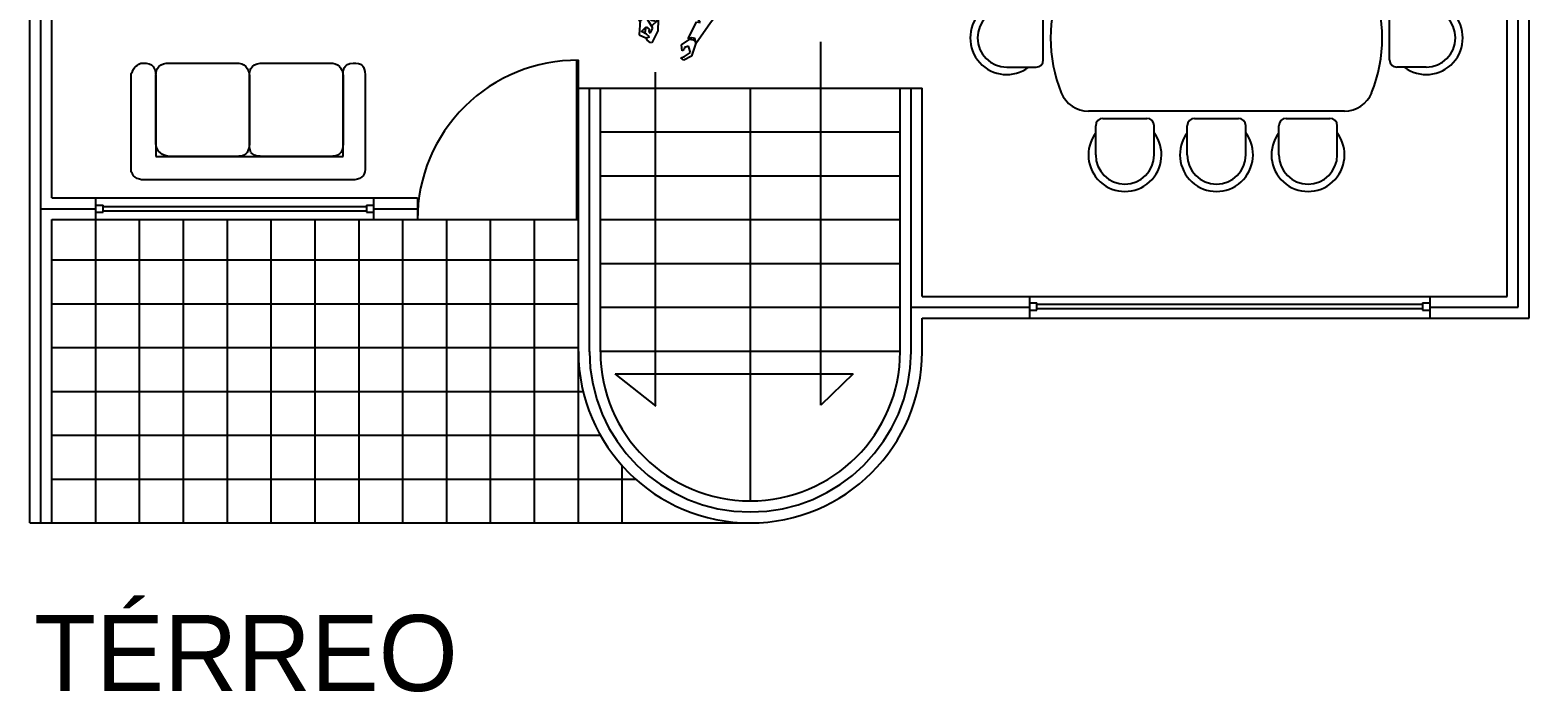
# Model space of a CAD drawing. Header units: millimetres. Extents: x 686.5 to 717.1, y 236.1 to 261.6.
# Drawn here: x 708.654 to 711.217, y 236.421 to 237.553 of the extents above; entities that cross this region are included whole.
import ezdxf

# ---------------------------------------------------------------- set-up
doc = ezdxf.new("R2010")
doc.units = ezdxf.units.MM
doc.linetypes.add('ACAD_ISO04W100', pattern=[30.5, 24, -3, 0.5, -3])
for name, color, linetype in [('3', 1, 'Continuous'), ('EJE', 4, 'ACAD_ISO04W100'), ('ESCALERAS', 5, 'Continuous'), ('LETREROS', 31, 'Continuous'), ('MUE', 2, 'Continuous'), ('MURO1', 3, 'Continuous'), ('PUERTAS', 191, 'Continuous'), ('VENTANAS', 111, 'Continuous')]:
    doc.layers.add(name, color=color, linetype=linetype)

# ---------------------------------------------------------------- blocks, each defined once
blk = doc.blocks.new('PERSON')
at = {"layer": '3', "color": 2, "linetype": 'Continuous'}
for p, q in [((-0.267, 0.155), (-0.255, 0.255)), ((-0.255, 0.255), (-0.208, 0.292)), ((-0.208, 0.267), (-0.243, 0.23)), ((-0.243, 0.23), (-0.22, 0.192)), ((-0.208, 0.292), (-0.184, 0.28)), ((-0.184, 0.28), (-0.208, 0.267)), ((-0.196, 0.217), (-0.184, 0.23)), ((-0.196, 0.205), (-0.196, 0.217)), ((-0.184, 0.23), (-0.172, 0.192)), ((0.006, 0.13), (0.03, 0.217)), ((0.03, 0.217), (0.042, 0.217)), ((0.042, 0.217), (0.065, 0.205)), ((-0.338, 0.005), (-0.267, 0.167)), ((-0.267, 0.167), (-0.255, 0.13)), ((-0.243, 0.142), (-0.267, 0.155)), ((-0.255, 0.13), (-0.232, 0.13)), ((-0.208, 0.142), (-0.243, 0.017)), ((-0.22, 0.142), (-0.243, 0.142)), ((-0.232, 0.13), (-0.208, 0.142)), ((-0.22, 0.192), (-0.196, 0.205)), ((-0.172, 0.192), (-0.22, 0.142)), ((0.018, 0.055), (0.006, 0.13)), ((0.053, 0.105), (0.018, 0.055)), ((0.053, 0.155), (0.042, 0.117)), ((0.042, 0.117), (0.089, 0.067)), ((0.077, 0.192), (0.053, 0.18)), ((0.053, 0.18), (0.077, 0.167)), ((0.065, 0.142), (0.053, 0.155)), ((0.089, 0.067), (0.053, 0.105)), ((0.065, 0.205), (0.072, 0.19)), ((0.065, 0.13), (0.065, 0.142)), ((0.089, 0.117), (0.065, 0.13)), ((0.125, 0.18), (0.077, 0.192)), ((0.077, 0.167), (0.113, 0.155)), ((0.084, 0.165), (0.089, 0.155)), ((0.113, 0.155), (0.089, 0.117)), ((0.089, 0.155), (0.089, 0.117)), ((0.137, 0.08), (0.125, 0.18)), ((-0.35, -0.02), (-0.338, 0.005)), ((-0.267, 0.017), (-0.255, 0.005)), ((-0.243, 0.017), (-0.267, 0.017)), ((-0.255, 0.005), (-0.232, -0.008)), ((0.006, 0.03), (-0.041, -0.039)), ((0.03, 0.067), (0.006, 0.03)), ((0.065, 0.067), (0.03, 0.067)), ((0.101, 0.03), (0.065, 0.067)), ((0.077, 0.067), (0.113, 0.005)), ((0.101, 0.055), (0.077, 0.067)), ((0.089, 0.067), (0.113, 0.067)), ((0.125, 0.055), (0.101, 0.055)), ((0.101, -0.07), (0.101, 0.03)), ((0.113, 0.067), (0.137, 0.08)), ((0.113, 0.005), (0.137, 0.005)), ((0.137, 0.092), (0.125, 0.055)), ((0.137, 0.005), (0.125, -0.008)), ((0.208, -0.008), (0.137, 0.092)), ((-0.315, -0.133), (-0.35, -0.02)), ((-0.291, -0.083), (-0.315, -0.133)), ((-0.303, -0.158), (-0.303, -0.058)), ((-0.303, -0.058), (-0.16, -0.133)), ((-0.255, -0.083), (-0.291, -0.083)), ((-0.232, -0.033), (-0.255, -0.083)), ((-0.243, -0.083), (-0.22, -0.07)), ((-0.16, -0.12), (-0.243, -0.083)), ((-0.232, -0.008), (-0.232, -0.033)), ((-0.22, -0.07), (-0.172, -0.07)), ((-0.172, -0.07), (-0.125, -0.083)), ((-0.125, -0.083), (-0.148, -0.108)), ((-0.019, -0.058), (0.053, -0.058)), ((0.042, -0.07), (-0.006, -0.083)), ((-0.006, -0.083), (0.018, -0.108)), ((0.03, -0.133), (0.172, -0.058)), ((0.03, -0.12), (0.113, -0.083)), ((0.089, -0.07), (0.042, -0.07)), ((0.053, -0.058), (0.101, -0.07)), ((0.113, -0.083), (0.089, -0.07)), ((0.125, -0.008), (0.101, -0.02)), ((0.101, -0.02), (0.101, -0.045)), ((0.101, -0.045), (0.125, -0.083)), ((0.125, -0.083), (0.16, -0.083)), ((0.16, -0.083), (0.184, -0.133)), ((0.172, -0.058), (0.172, -0.158)), ((0.184, -0.133), (0.22, -0.033)), ((0.22, -0.033), (0.208, -0.008)), ((-0.303, -0.158), (-0.303, -0.158)), ((-0.16, -0.233), (-0.303, -0.158)), ((-0.232, -0.295), (-0.255, -0.195)), ((-0.255, -0.195), (-0.232, -0.195)), ((-0.232, -0.195), (-0.16, -0.245)), ((-0.148, -0.12), (-0.16, -0.12)), ((-0.16, -0.133), (-0.137, -0.133)), ((-0.137, -0.108), (-0.148, -0.12)), ((-0.148, -0.108), (-0.137, -0.108)), ((-0.137, -0.133), (-0.125, -0.208)), ((-0.006, -0.208), (0.006, -0.133)), ((-0.006, -0.258), (0.113, -0.195)), ((0.006, -0.108), (0.018, -0.12)), ((0.018, -0.108), (0.006, -0.108)), ((0.006, -0.133), (0.03, -0.133)), ((0.018, -0.12), (0.03, -0.12)), ((0.172, -0.158), (0.03, -0.233)), ((0.113, -0.195), (0.077, -0.27)), ((0.172, -0.158), (0.172, -0.158)), ((-0.232, -0.27), (-0.208, -0.37)), ((-0.184, -0.32), (-0.232, -0.27)), ((-0.137, -0.308), (-0.232, -0.295)), ((-0.077, -0.283), (-0.184, -0.32)), ((0.03, -0.233), (-0.16, -0.233)), ((-0.16, -0.245), (-0.006, -0.258)), ((-0.065, -0.27), (-0.137, -0.308)), ((-0.137, -0.408), (-0.077, -0.283)), ((-0.125, -0.208), (-0.089, -0.233)), ((-0.089, -0.233), (-0.03, -0.233)), ((-0.006, -0.283), (-0.065, -0.27)), ((-0.03, -0.233), (-0.006, -0.208)), ((0.077, -0.27), (-0.006, -0.283)), ((-0.208, -0.37), (-0.172, -0.408)), ((-0.172, -0.408), (-0.137, -0.408))]:
    blk.add_line(p, q, dxfattribs=at)
for centre, radius, start, end in [((0.004, -0.133), 0.141, 163.6556, 180), ((-0.03, -0.123), 0.105, 144.7016, 163.6556), ((-0.052, -0.107), 0.0785, 120.3297, 144.7016), ((-0.066, -0.084), 0.0511, 90, 120.3297), ((-0.066, -0.084), 0.0511, 59.6703, 90), ((-0.08, -0.107), 0.0785, 35.2984, 59.6703), ((-0.101, -0.123), 0.105, 16.3444, 35.2984), ((-0.136, -0.133), 0.141, 360, 16.3444), ((0.004, -0.133), 0.141, 180, 196.3444), ((-0.03, -0.143), 0.105, 196.3444, 215.2984), ((-0.052, -0.159), 0.0785, 215.2984, 239.6703), ((-0.08, -0.159), 0.0785, 300.3297, 324.7016), ((-0.101, -0.143), 0.105, 324.7016, 343.6556), ((-0.136, -0.133), 0.141, 343.6556, 0), ((-0.066, -0.182), 0.0511, 239.6703, 270), ((-0.066, -0.182), 0.0511, 270, 300.3297)]:
    blk.add_arc(centre, radius, start, end, dxfattribs=at)
blk = doc.blocks.new('COMEDOR1')
at = {"layer": '3', "color": 2}
for p, q in [((-0.837, 0.826), (-0.837, 0.626)), ((-0.437, 0.826), (-0.437, 0.626)), ((-0.211, 0.826), (-0.211, 0.626)), ((0.189, 0.826), (0.189, 0.626)), ((0.415, 0.826), (0.415, 0.626)), ((0.815, 0.826), (0.815, 0.626)), ((0.865, 0.526), (-0.887, 0.526)), ((-0.787, 0.576), (-0.487, 0.576)), ((-0.161, 0.576), (0.139, 0.576)), ((0.465, 0.576), (0.765, 0.576)), ((-1.445, 0.226), (-1.245, 0.226)), ((1.423, 0.226), (1.223, 0.226)), ((-1.195, -0.124), (-1.195, 0.176)), ((1.173, -0.124), (1.173, 0.176)), ((-1.445, -0.174), (-1.245, -0.174)), ((1.423, -0.174), (1.223, -0.174)), ((0.865, -0.474), (-0.887, -0.474)), ((-0.837, -0.774), (-0.837, -0.574)), ((-0.787, -0.524), (-0.487, -0.524)), ((-0.437, -0.774), (-0.437, -0.574)), ((-0.211, -0.774), (-0.211, -0.574)), ((-0.161, -0.524), (0.139, -0.524)), ((0.189, -0.774), (0.189, -0.574)), ((0.415, -0.774), (0.415, -0.574)), ((0.465, -0.524), (0.765, -0.524)), ((0.815, -0.774), (0.815, -0.574))]:
    blk.add_line(p, q, dxfattribs=at)
for centre, radius, start, end in [((-0.637, 0.826), 0.25, 323.1301, 216.8699), ((-0.637, 0.826), 0.2, 360, 180), ((-0.011, 0.826), 0.25, 323.1301, 216.8699), ((-0.011, 0.826), 0.2, 360, 180), ((0.615, 0.826), 0.25, 323.1301, 216.8699), ((0.615, 0.826), 0.2, 360, 180), ((-0.787, 0.626), 0.05, 180, 270), ((-0.487, 0.626), 0.05, 270, 360), ((-0.161, 0.626), 0.05, 180, 270), ((0.139, 0.626), 0.05, 270, 360), ((0.465, 0.626), 0.05, 180, 270), ((0.765, 0.626), 0.05, 270, 360), ((-0.887, 0.326), 0.2, 90, 157.9757), ((0.865, 0.326), 0.2, 22.0243, 90), ((-0.145, 0.026), 1, 157.9757, 202.0243), ((0.123, 0.026), 1, 337.9757, 22.0243), ((-1.445, 0.026), 0.25, 53.1301, 306.8699), ((-1.445, 0.026), 0.2, 90, 270), ((-1.245, 0.176), 0.05, 360, 90), ((1.223, 0.176), 0.05, 90, 180), ((1.423, 0.026), 0.25, 233.1301, 126.8699), ((1.423, 0.026), 0.2, 270, 90), ((-1.245, -0.124), 0.05, 270, 360), ((1.223, -0.124), 0.05, 180, 270), ((-0.887, -0.274), 0.2, 202.0243, 270), ((0.865, -0.274), 0.2, 270, 337.9757), ((-0.787, -0.574), 0.05, 90, 180), ((-0.487, -0.574), 0.05, 360, 90), ((-0.161, -0.574), 0.05, 90, 180), ((0.139, -0.574), 0.05, 360, 90), ((0.465, -0.574), 0.05, 90, 180), ((0.765, -0.574), 0.05, 360, 90), ((-0.637, -0.774), 0.25, 143.1301, 36.8699), ((-0.011, -0.774), 0.25, 143.1301, 36.8699), ((0.615, -0.774), 0.25, 143.1301, 36.8699), ((-0.637, -0.774), 0.2, 180, 360), ((-0.011, -0.774), 0.2, 180, 360), ((0.615, -0.774), 0.2, 180, 360)]:
    blk.add_arc(centre, radius, start, end, dxfattribs=at)
blk = doc.blocks.new('SILLON2')
at = {"color": 2}
for p, q in [((-0.746, 0.51), (-0.731, 0.515)), ((-0.746, 0.51), (-0.731, 0.515)), ((-0.731, 0.515), (-0.713, 0.518)), ((-0.731, 0.515), (-0.713, 0.518)), ((-0.713, 0.518), (-0.695, 0.52)), ((-0.713, 0.518), (-0.695, 0.52)), ((-0.695, 0.52), (0.728, 0.52)), ((-0.695, 0.52), (-0.695, 0.52)), ((-0.695, 0.52), (0.728, 0.52)), ((0.728, 0.52), (0.745, 0.518)), ((0.728, 0.52), (0.745, 0.518)), ((0.745, 0.518), (0.76, 0.515)), ((0.745, 0.518), (0.76, 0.515)), ((0.76, 0.515), (0.775, 0.51)), ((0.76, 0.515), (0.775, 0.51)), ((-0.783, 0.449), (-0.782, 0.464)), ((-0.783, 0.449), (-0.782, 0.464)), ((-0.783, -0.2), (-0.783, 0.449)), ((-0.783, -0.2), (-0.783, 0.449)), ((-0.782, 0.464), (-0.777, 0.479)), ((-0.782, 0.464), (-0.777, 0.479)), ((-0.777, 0.479), (-0.77, 0.491)), ((-0.777, 0.479), (-0.77, 0.491)), ((-0.77, 0.491), (-0.758, 0.501)), ((-0.77, 0.491), (-0.758, 0.501)), ((-0.758, 0.501), (-0.746, 0.51)), ((-0.758, 0.501), (-0.746, 0.51)), ((0.775, 0.51), (0.788, 0.501)), ((0.775, 0.51), (0.788, 0.501)), ((0.788, 0.501), (0.8, 0.491)), ((0.788, 0.501), (0.8, 0.491)), ((0.8, 0.491), (0.808, 0.479)), ((0.8, 0.491), (0.808, 0.479)), ((0.808, 0.479), (0.815, 0.464)), ((0.808, 0.479), (0.815, 0.464)), ((0.815, 0.464), (0.817, 0.449)), ((0.815, 0.464), (0.817, 0.449)), ((0.817, 0.449), (0.817, -0.192)), ((0.817, 0.449), (0.817, 0.449)), ((0.817, 0.449), (0.817, -0.192)), ((-0.633, 0.359), (-0.633, 0.359)), ((0.648, 0.359), (-0.633, 0.359)), ((-0.633, 0.359), (-0.633, -0.192)), ((-0.633, 0.359), (-0.633, -0.192)), ((0.648, 0.359), (-0.633, 0.359)), ((-0.631, 0.295), (-0.626, 0.314)), ((-0.631, 0.295), (-0.626, 0.314)), ((-0.626, 0.314), (-0.618, 0.331)), ((-0.626, 0.314), (-0.618, 0.331)), ((-0.618, 0.331), (-0.608, 0.342)), ((-0.618, 0.331), (-0.608, 0.342)), ((-0.608, 0.342), (-0.594, 0.351)), ((-0.608, 0.342), (-0.594, 0.351)), ((-0.594, 0.351), (-0.579, 0.356)), ((-0.594, 0.351), (-0.579, 0.356)), ((-0.579, 0.356), (-0.562, 0.357)), ((-0.579, 0.356), (-0.562, 0.357)), ((-0.562, 0.357), (-0.544, 0.359)), ((-0.562, 0.357), (-0.544, 0.359)), ((-0.544, 0.359), (-0.544, 0.359)), ((-0.544, 0.359), (-0.09, 0.359)), ((-0.544, 0.359), (-0.09, 0.359)), ((-0.09, 0.359), (-0.065, 0.357)), ((-0.09, 0.359), (-0.065, 0.357)), ((-0.065, 0.357), (-0.045, 0.356)), ((-0.065, 0.357), (-0.045, 0.356)), ((-0.045, 0.356), (-0.027, 0.351)), ((-0.045, 0.356), (-0.027, 0.351)), ((-0.027, 0.351), (-0.013, 0.342)), ((-0.027, 0.351), (-0.013, 0.342)), ((-0.013, 0.342), (-0.003, 0.331)), ((-0.013, 0.342), (-0.003, 0.331)), ((-0.003, 0.331), (0.003, 0.314)), ((-0.003, 0.331), (0.003, 0.314)), ((0.003, 0.314), (0.007, 0.295)), ((0.003, 0.314), (0.007, 0.295)), ((0.01, 0.295), (0.015, 0.314)), ((0.01, 0.295), (0.015, 0.314)), ((0.015, 0.314), (0.022, 0.331)), ((0.015, 0.314), (0.022, 0.331)), ((0.022, 0.331), (0.033, 0.342)), ((0.022, 0.331), (0.033, 0.342)), ((0.033, 0.342), (0.045, 0.351)), ((0.033, 0.342), (0.045, 0.351)), ((0.045, 0.351), (0.06, 0.356)), ((0.045, 0.351), (0.06, 0.356)), ((0.06, 0.356), (0.079, 0.357)), ((0.06, 0.356), (0.079, 0.357)), ((0.079, 0.357), (0.097, 0.359)), ((0.079, 0.357), (0.097, 0.359)), ((0.097, 0.359), (0.097, 0.359)), ((0.097, 0.359), (0.551, 0.359)), ((0.097, 0.359), (0.551, 0.359)), ((0.551, 0.359), (0.567, 0.357)), ((0.551, 0.359), (0.567, 0.357)), ((0.567, 0.357), (0.584, 0.352)), ((0.567, 0.357), (0.584, 0.352)), ((0.584, 0.352), (0.601, 0.346)), ((0.584, 0.352), (0.601, 0.346)), ((0.601, 0.346), (0.616, 0.334)), ((0.601, 0.346), (0.616, 0.334)), ((0.616, 0.334), (0.629, 0.322)), ((0.616, 0.334), (0.629, 0.322)), ((0.629, 0.322), (0.639, 0.307)), ((0.629, 0.322), (0.639, 0.307)), ((0.648, -0.192), (0.648, 0.359)), ((0.648, -0.192), (0.648, 0.359)), ((-0.633, 0.27), (-0.631, 0.295)), ((-0.633, 0.27), (-0.631, 0.295)), ((-0.633, -0.192), (-0.633, 0.27)), ((-0.633, -0.192), (-0.633, 0.27)), ((0.007, 0.295), (0.008, 0.27)), ((0.007, 0.295), (0.008, 0.27)), ((0.008, 0.27), (0.01, 0.295)), ((0.008, 0.27), (0.01, 0.295)), ((0.008, 0.27), (0.008, -0.192)), ((0.008, 0.27), (0.008, 0.27)), ((0.008, 0.27), (0.008, -0.192)), ((0.008, -0.192), (0.008, 0.27)), ((0.008, -0.192), (0.008, 0.27)), ((0.639, 0.307), (0.646, 0.289)), ((0.639, 0.307), (0.646, 0.289)), ((0.646, 0.289), (0.648, 0.27)), ((0.646, 0.289), (0.648, 0.27)), ((0.648, 0.27), (0.648, -0.192)), ((0.648, 0.27), (0.648, 0.27)), ((0.648, 0.27), (0.648, -0.192)), ((-0.783, -0.2), (-0.783, -0.2)), ((-0.782, -0.222), (-0.783, -0.2)), ((-0.782, -0.222), (-0.783, -0.2)), ((-0.633, -0.203), (-0.634, -0.217)), ((-0.633, -0.203), (-0.634, -0.217)), ((-0.633, -0.192), (-0.633, -0.192)), ((-0.631, -0.21), (-0.633, -0.192)), ((-0.631, -0.21), (-0.633, -0.192)), ((-0.633, -0.192), (-0.633, -0.203)), ((-0.633, -0.192), (-0.633, -0.203)), ((0.008, -0.192), (0.007, -0.21)), ((0.008, -0.192), (0.007, -0.21)), ((0.008, -0.192), (0.008, -0.192)), ((0.01, -0.21), (0.008, -0.192)), ((0.01, -0.21), (0.008, -0.192)), ((0.648, -0.192), (0.646, -0.21)), ((0.648, -0.192), (0.646, -0.21)), ((0.648, -0.192), (0.648, -0.192)), ((0.649, -0.21), (0.648, -0.192)), ((0.649, -0.21), (0.648, -0.192)), ((0.817, -0.192), (0.815, -0.208)), ((0.817, -0.192), (0.815, -0.208)), ((-0.778, -0.238), (-0.782, -0.222)), ((-0.778, -0.238), (-0.782, -0.222)), ((-0.772, -0.252), (-0.778, -0.238)), ((-0.772, -0.252), (-0.778, -0.238)), ((-0.768, -0.259), (-0.772, -0.252)), ((-0.768, -0.259), (-0.772, -0.252)), ((-0.763, -0.264), (-0.768, -0.259)), ((-0.763, -0.264), (-0.768, -0.259)), ((-0.751, -0.272), (-0.763, -0.264)), ((-0.751, -0.272), (-0.763, -0.264)), ((-0.738, -0.277), (-0.751, -0.272)), ((-0.738, -0.277), (-0.751, -0.272)), ((-0.721, -0.279), (-0.738, -0.277)), ((-0.721, -0.279), (-0.738, -0.277)), ((-0.703, -0.28), (-0.721, -0.279)), ((-0.703, -0.28), (-0.721, -0.279)), ((-0.679, -0.277), (-0.703, -0.28)), ((-0.679, -0.277), (-0.703, -0.28)), ((-0.663, -0.27), (-0.679, -0.277)), ((-0.663, -0.27), (-0.679, -0.277)), ((-0.656, -0.265), (-0.663, -0.27)), ((-0.656, -0.265), (-0.663, -0.27)), ((-0.649, -0.259), (-0.656, -0.265)), ((-0.649, -0.259), (-0.656, -0.265)), ((-0.641, -0.247), (-0.649, -0.259)), ((-0.641, -0.247), (-0.649, -0.259)), ((-0.636, -0.232), (-0.641, -0.247)), ((-0.636, -0.232), (-0.641, -0.247)), ((-0.634, -0.217), (-0.636, -0.232)), ((-0.634, -0.217), (-0.636, -0.232)), ((-0.626, -0.228), (-0.631, -0.21)), ((-0.626, -0.228), (-0.631, -0.21)), ((-0.618, -0.243), (-0.626, -0.228)), ((-0.618, -0.243), (-0.626, -0.228)), ((-0.616, -0.247), (-0.618, -0.243)), ((-0.616, -0.247), (-0.618, -0.243)), ((-0.613, -0.25), (-0.616, -0.247)), ((-0.613, -0.25), (-0.616, -0.247)), ((-0.608, -0.257), (-0.613, -0.25)), ((-0.608, -0.257), (-0.613, -0.25)), ((-0.594, -0.267), (-0.608, -0.257)), ((-0.594, -0.267), (-0.608, -0.257)), ((-0.579, -0.274), (-0.594, -0.267)), ((-0.579, -0.274), (-0.594, -0.267)), ((-0.562, -0.279), (-0.579, -0.274)), ((-0.562, -0.279), (-0.579, -0.274)), ((-0.544, -0.28), (-0.562, -0.279)), ((-0.544, -0.28), (-0.562, -0.279)), ((-0.09, -0.28), (-0.544, -0.28)), ((-0.09, -0.28), (-0.544, -0.28)), ((-0.065, -0.279), (-0.09, -0.28)), ((-0.065, -0.279), (-0.09, -0.28)), ((-0.09, -0.28), (-0.09, -0.28)), ((-0.045, -0.274), (-0.065, -0.279)), ((-0.045, -0.274), (-0.065, -0.279)), ((-0.027, -0.267), (-0.045, -0.274)), ((-0.027, -0.267), (-0.045, -0.274)), ((-0.013, -0.257), (-0.027, -0.267)), ((-0.013, -0.257), (-0.027, -0.267)), ((-0.003, -0.243), (-0.013, -0.257)), ((-0.003, -0.243), (-0.013, -0.257)), ((0.003, -0.228), (-0.003, -0.243)), ((0.003, -0.228), (-0.003, -0.243)), ((0.007, -0.21), (0.003, -0.228)), ((0.007, -0.21), (0.003, -0.228)), ((0.015, -0.228), (0.01, -0.21)), ((0.015, -0.228), (0.01, -0.21)), ((0.022, -0.243), (0.015, -0.228)), ((0.022, -0.243), (0.015, -0.228)), ((0.033, -0.257), (0.022, -0.243)), ((0.033, -0.257), (0.022, -0.243)), ((0.045, -0.267), (0.033, -0.257)), ((0.045, -0.267), (0.033, -0.257)), ((0.06, -0.274), (0.045, -0.267)), ((0.06, -0.274), (0.045, -0.267)), ((0.079, -0.279), (0.06, -0.274)), ((0.079, -0.279), (0.06, -0.274)), ((0.097, -0.28), (0.079, -0.279)), ((0.097, -0.28), (0.079, -0.279)), ((0.551, -0.28), (0.097, -0.28)), ((0.551, -0.28), (0.097, -0.28)), ((0.576, -0.279), (0.551, -0.28)), ((0.576, -0.279), (0.551, -0.28)), ((0.551, -0.28), (0.551, -0.28)), ((0.596, -0.274), (0.576, -0.279)), ((0.596, -0.274), (0.576, -0.279)), ((0.612, -0.267), (0.596, -0.274)), ((0.612, -0.267), (0.596, -0.274)), ((0.626, -0.257), (0.612, -0.267)), ((0.626, -0.257), (0.612, -0.267)), ((0.636, -0.243), (0.626, -0.257)), ((0.636, -0.243), (0.626, -0.257)), ((0.643, -0.228), (0.636, -0.243)), ((0.643, -0.228), (0.636, -0.243)), ((0.646, -0.21), (0.643, -0.228)), ((0.646, -0.21), (0.643, -0.228)), ((0.651, -0.228), (0.649, -0.21)), ((0.651, -0.228), (0.649, -0.21)), ((0.658, -0.243), (0.651, -0.228)), ((0.658, -0.243), (0.651, -0.228)), ((0.666, -0.257), (0.658, -0.243)), ((0.666, -0.257), (0.658, -0.243)), ((0.678, -0.267), (0.666, -0.257)), ((0.678, -0.267), (0.666, -0.257)), ((0.693, -0.274), (0.678, -0.267)), ((0.693, -0.274), (0.678, -0.267)), ((0.713, -0.279), (0.693, -0.274)), ((0.713, -0.279), (0.693, -0.274)), ((0.736, -0.28), (0.713, -0.279)), ((0.736, -0.28), (0.713, -0.279)), ((0.75, -0.279), (0.736, -0.28)), ((0.75, -0.279), (0.736, -0.28)), ((0.763, -0.272), (0.75, -0.279)), ((0.763, -0.272), (0.75, -0.279)), ((0.776, -0.264), (0.763, -0.272)), ((0.776, -0.264), (0.763, -0.272)), ((0.783, -0.259), (0.776, -0.264)), ((0.783, -0.259), (0.776, -0.264)), ((0.79, -0.252), (0.783, -0.259)), ((0.79, -0.252), (0.783, -0.259)), ((0.8, -0.238), (0.79, -0.252)), ((0.8, -0.238), (0.79, -0.252)), ((0.808, -0.223), (0.8, -0.238)), ((0.808, -0.223), (0.8, -0.238)), ((0.815, -0.208), (0.808, -0.223)), ((0.815, -0.208), (0.808, -0.223))]:
    blk.add_line(p, q, dxfattribs=at)

msp = doc.modelspace()

# ---------------------------------------------------------------- linework, layer by layer
at = {"layer": 'EJE'}
for p, q in [((708.6731, 236.7102), (708.6731, 238.2977)), ((711.1981, 237.079), (711.1981, 238.2977)), ((709.6106, 237.0031), (709.6106, 237.454)), ((710.1606, 237.0031), (710.1606, 237.454)), ((708.6731, 237.2477), (708.7668, 237.2477)), ((709.2418, 237.2477), (709.3168, 237.2477)), ((710.1606, 237.079), (710.3632, 237.079)), ((711.0473, 237.079), (711.1981, 237.079))]:
    msp.add_line(p, q, dxfattribs=at)
msp.add_arc((709.8856, 237.004), 0.275, 180.175, 359.825, dxfattribs=at)
at = {"layer": 'ESCALERAS'}
for p, q in [((709.6293, 237.454), (710.1418, 237.454)), ((709.8856, 237.454), (709.8856, 236.7477)), ((709.6293, 237.379), (710.1418, 237.379)), ((709.6293, 237.304), (710.1418, 237.304)), ((709.6293, 237.229), (710.1418, 237.229)), ((709.6293, 237.154), (710.1418, 237.154)), ((709.6293, 237.079), (710.1418, 237.079)), ((709.6293, 237.004), (710.1418, 237.004))]:
    msp.add_line(p, q, dxfattribs=at)
at = {"layer": 'MUE'}
for p, q in [((710.006, 236.9118), (710.006, 237.533)), ((709.7231, 237.4812), (709.7231, 236.9115)), ((708.7668, 236.7102), (708.7668, 237.229)), ((708.8418, 236.7102), (708.8418, 237.229)), ((708.9168, 236.7102), (708.9168, 237.229)), ((708.9918, 236.7102), (708.9918, 237.229)), ((709.0668, 236.7102), (709.0668, 237.229)), ((709.1418, 236.7102), (709.1418, 237.229)), ((709.2168, 236.7102), (709.2168, 237.229)), ((709.2918, 236.7102), (709.2918, 237.229)), ((709.3668, 236.7102), (709.3668, 237.229)), ((709.4418, 236.7102), (709.4418, 237.229)), ((709.5168, 236.7102), (709.5168, 237.229)), ((708.6918, 237.1602), (709.5918, 237.1602)), ((708.6918, 237.0852), (709.5918, 237.0852)), ((708.6918, 237.0102), (709.5918, 237.0102)), ((709.5918, 236.7102), (709.5918, 237.0031)), ((709.6545, 236.9654), (710.0615, 236.9654)), ((709.7248, 236.91), (709.6545, 236.9654)), ((710.0615, 236.9654), (710.006, 236.9118)), ((708.6918, 236.9352), (709.6, 236.9352)), ((708.6918, 236.8602), (709.6294, 236.8602)), ((709.6668, 236.7102), (709.6668, 236.8079)), ((708.6918, 236.7852), (709.6895, 236.7852)), ((708.6918, 236.7102), (709.8856, 236.7102))]:
    msp.add_line(p, q, dxfattribs=at)
at = {"layer": 'MURO1'}
for p, q in [((708.6543, 236.7102), (708.6543, 238.2977)), ((708.6918, 237.2665), (708.6918, 238.2977)), ((711.2168, 237.0602), (711.2168, 238.2977)), ((711.1793, 237.0977), (711.1793, 237.9602)), ((709.5918, 237.229), (709.5918, 237.454)), ((709.5918, 237.454), (709.6293, 237.454)), ((709.6293, 237.0031), (709.6293, 237.454)), ((710.1418, 237.0031), (710.1418, 237.454)), ((710.1418, 237.454), (710.1793, 237.454)), ((710.1793, 237.0977), (710.1793, 237.454)), ((708.6918, 237.2665), (709.3168, 237.2665)), ((708.7668, 237.229), (708.7668, 237.2665)), ((709.2418, 237.2665), (709.2418, 237.229)), ((709.3168, 237.2665), (709.3168, 237.229)), ((708.6918, 236.7102), (708.6918, 237.229)), ((708.6918, 237.229), (709.3168, 237.229)), ((709.5918, 237.0031), (709.5918, 237.229)), ((710.1793, 237.0977), (711.1793, 237.0977)), ((710.3632, 237.0977), (710.3632, 237.0602)), ((711.0473, 237.0977), (711.0473, 237.0602)), ((710.1793, 237.0031), (710.1793, 237.0602)), ((710.1793, 237.0602), (711.2168, 237.0602)), ((708.6543, 236.7102), (708.6918, 236.7102))]:
    msp.add_line(p, q, dxfattribs=at)
for radius, start, end in [(0.2938, 180.1639, 359.8361), (0.2563, 180.1879, 359.8121)]:
    msp.add_arc((709.8856, 237.004), radius, start, end, dxfattribs=at)
at = {"layer": 'PUERTAS'}
for p, q in [((709.5893, 237.229), (709.5893, 237.5015)), ((709.5918, 237.229), (709.5918, 237.5015)), ((709.3168, 237.229), (709.5918, 237.229))]:
    msp.add_line(p, q, dxfattribs=at)
msp.add_arc((709.5893, 237.229), 0.2725, 89.4743, 180, dxfattribs=at)
at = {"layer": 'VENTANAS'}
for p, q in [((708.7668, 237.254), (708.7793, 237.254)), ((708.7668, 237.2415), (708.7793, 237.2415)), ((708.7793, 237.2415), (708.7793, 237.254)), ((708.7793, 237.2515), (709.2293, 237.2515)), ((708.7793, 237.244), (709.2293, 237.244)), ((709.2293, 237.254), (709.2293, 237.2415)), ((709.2293, 237.254), (709.2418, 237.254)), ((709.2293, 237.2415), (709.2418, 237.2415)), ((710.363, 237.0868), (710.3755, 237.0868)), ((710.3755, 237.0743), (710.3755, 237.0868)), ((710.3755, 237.0843), (711.0348, 237.0843)), ((711.0348, 237.0868), (711.0348, 237.0743)), ((711.0348, 237.0868), (711.0473, 237.0868)), ((710.363, 237.0743), (710.3755, 237.0743)), ((710.3755, 237.0768), (711.0348, 237.0768)), ((711.0348, 237.0743), (711.0473, 237.0743))]:
    msp.add_line(p, q, dxfattribs=at)

# ---------------------------------------------------------------- block references
at = {"layer": 'MUE', "yscale": 0.25, "zscale": 0.25}
for name, p, xscale, rotation in [('PERSON', (709.7351, 237.5833), 0.2499999999999885, 168.8331455570889), ('SILLON2', (709.0313, 237.4268), 0.25, 180)]:
    msp.add_blockref(name, p, dxfattribs=dict(at, xscale=xscale, rotation=rotation))
at = {"layer": 'MURO1', "xscale": 0.25, "yscale": 0.25, "zscale": 0.25}
msp.add_blockref('COMEDOR1', (710.6853, 237.5332), dxfattribs=at)

# ---------------------------------------------------------------- texts
at = {"layer": 'LETREROS', "color": 2}
msp.add_text('TÉRREO', height=0.13, dxfattribs=at).set_placement((708.6612, 236.4227))

doc.saveas('drawing.dxf')
